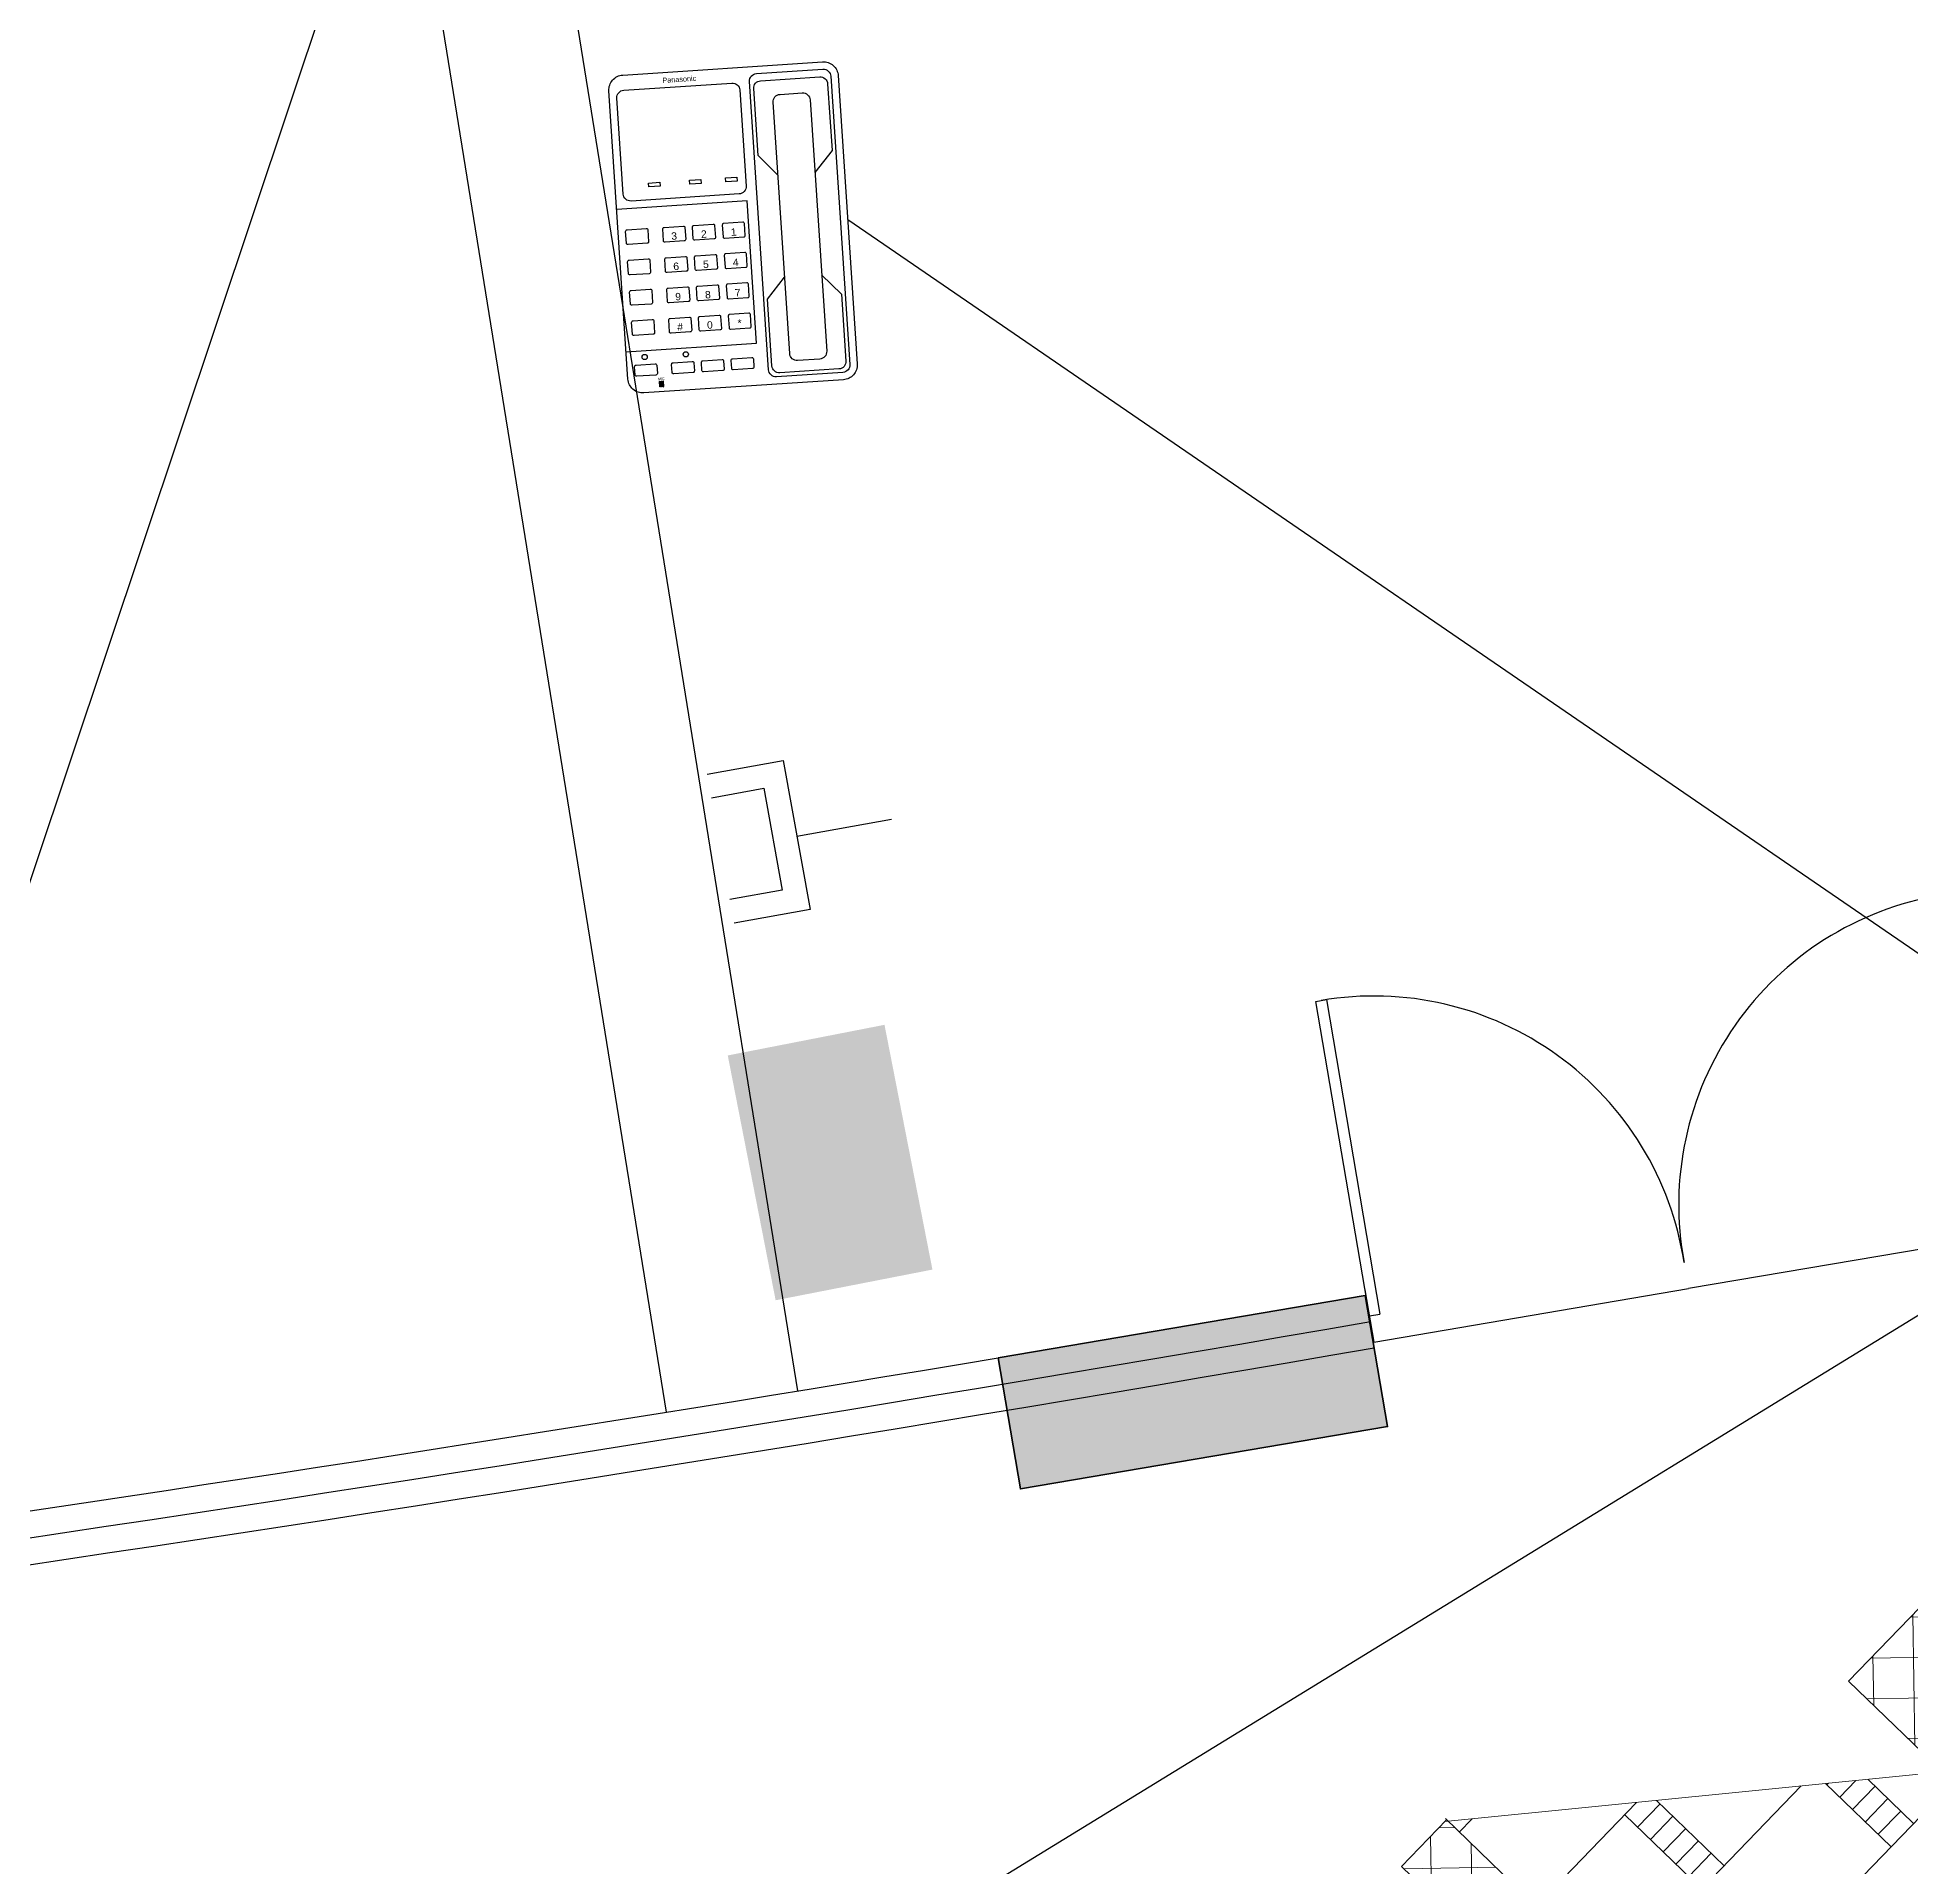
# Model space of a CAD drawing. Header units: inches. Extents: x -221585 to 401252, y -284294 to 332380.
# Drawn here: x 158410.9 to 158763.1, y 40421.1 to 40765.1 of the extents above; entities that cross this region are included whole.
import ezdxf
from ezdxf.enums import TextEntityAlignment as Align

# ---------------------------------------------------------------- set-up
doc = ezdxf.new("R2010")
doc.units = ezdxf.units.IN
doc.header["$MEASUREMENT"] = 0
for name, color, linetype, lineweight in [('A-SEC-TXT', 3, 'Continuous', 0), ('A-WALL', 1, 'Continuous', 9), ('column fa 25', 3, 'Continuous', 35)]:
    doc.layers.add(name, color=color, linetype=linetype, lineweight=lineweight)
doc.layers.add('A_dimension_100', color=233, linetype='Continuous')
doc.layers.add('AC-GRND-PATT', color=251, linetype='Continuous')
doc.styles.get("Standard").update_dxf_attribs({"font": 'arial.ttf'})
pattern_1 = [(135, (-206628.523, -439172.145), (31.0767903, 31.0767903), []), (45, (-206628.523, -439172.145), (31.0767903, -31.0767903), [])]

# ---------------------------------------------------------------- blocks, each defined once
blk = doc.blocks.new('RYTRTRTRTRT')
at = {"color": 1}
for p, q in [((42.5178, 61.1535), (42.5178, 61.7535)), ((42.5178, 61.7535), (42.5378, 61.7535)), ((42.5378, 61.7535), (42.5378, 61.1535)), ((43.7178, 61.7535), (43.6978, 61.7535)), ((43.6978, 61.7535), (43.6978, 61.1535)), ((43.7178, 61.1535), (43.7178, 61.7535)), ((42.5178, 61.1535), (42.5378, 61.1535)), ((43.7178, 61.1535), (43.6978, 61.1535)), ((42.5178, 61.1035), (43.1178, 61.1035)), ((43.7178, 61.1035), (43.1178, 61.1035))]:
    blk.add_line(p, q, dxfattribs=at)
for centre, start, end in [((42.5278, 61.1634), 359.0371, 90), ((43.7078, 61.1634), 90, 180.9629)]:
    blk.add_arc(centre, 0.5901, start, end, dxfattribs=at)
blk = doc.blocks.new('dd')
at = {"layer": 'column fa 25', "ltscale": 10}
h = blk.add_hatch(color=3, dxfattribs=at)
h.set_gradient(color1=(141, 141, 141), color2=(145, 145, 145), one_color=1, tint=0.57, name='CYLINDER')
h.paths.add_polyline_path([(177327.77, 119885.96), (177352.77, 119885.96), (177352.77, 119955.96), (177327.77, 119955.96)])
at = {"layer": 'column fa 25', "color": 1, "ltscale": 10}
blk.add_lwpolyline([(177327.77, 119885.96), (177352.77, 119885.96), (177352.77, 119955.96), (177327.77, 119955.96)], close=True, dxfattribs=at)
blk = doc.blocks.new('A$C1A3D5E7F')
at = {"color": 1}
for points in [[(6.114, 4.123), (6.114, 0.284, -0.414214), (5.829, 0), (0.284, 0, -0.414214), (0, 0.284), (0, 4.123, -0.414214), (0.284, 4.408), (5.829, 4.408, -0.414214)], [(5.971, 4.123), (5.971, 2.844, -0.414214), (5.829, 2.702), (0.284, 2.702, -0.414214), (0.142, 2.844), (0.142, 4.123, -0.414214), (0.284, 4.266), (5.829, 4.266, -0.414214)], [(5.687, 3.697), (5.687, 3.27, -0.414214), (5.545, 3.128), (0.711, 3.128, -0.414214), (0.568, 3.27), (0.568, 3.697, -0.414214), (0.711, 3.839), (5.545, 3.839, -0.414214)], [(2.423, 2.362), (2.423, 0.284, -0.414214), (2.281, 0.142), (0.433, 0.142, -0.414214), (0.291, 0.284), (0.291, 2.362, -0.414214), (0.433, 2.505), (2.281, 2.505, -0.414214)], [(3.253, 2.028), (3.253, 2.398, 0.414214), (3.225, 2.426), (2.998, 2.426, 0.414214), (2.969, 2.398), (2.969, 2.028, 0.414214), (2.998, 2), (3.225, 2, 0.414214)], [(3.837, 2.028), (3.837, 2.398, 0.414214), (3.808, 2.426), (3.581, 2.426, 0.414214), (3.552, 2.398), (3.552, 2.028, 0.414214), (3.581, 2), (3.808, 2, 0.414214)], [(4.42, 2.028), (4.42, 2.398, 0.414214), (4.391, 2.426), (4.164, 2.426, 0.414214), (4.135, 2.398), (4.135, 2.028, 0.414214), (4.164, 2), (4.391, 2, 0.414214)], [(5.003, 2.028), (5.003, 2.398, 0.414214), (4.975, 2.426), (4.747, 2.426, 0.414214), (4.719, 2.398), (4.719, 2.028, 0.414214), (4.747, 2), (4.975, 2, 0.414214)], [(5.786, 2.398), (5.786, 2.028, -0.414214), (5.757, 2), (5.601, 2, -0.414214), (5.572, 2.028), (5.572, 2.398, -0.414214), (5.601, 2.426), (5.757, 2.426, -0.414214)], [(3.253, 1.825), (3.253, 1.455, -0.414214), (3.225, 1.427), (2.998, 1.427, -0.414214), (2.969, 1.455), (2.969, 1.825, -0.414214), (2.998, 1.853), (3.225, 1.853, -0.414214)], [(3.837, 1.825), (3.837, 1.455, -0.414214), (3.808, 1.427), (3.581, 1.427, -0.414214), (3.552, 1.455), (3.552, 1.825, -0.414214), (3.581, 1.853), (3.808, 1.853, -0.414214)], [(4.42, 1.825), (4.42, 1.455, -0.414214), (4.391, 1.427), (4.164, 1.427, -0.414214), (4.135, 1.455), (4.135, 1.825, -0.414214), (4.164, 1.853), (4.391, 1.853, -0.414214)], [(5.003, 1.825), (5.003, 1.455, -0.414214), (4.975, 1.427), (4.747, 1.427, -0.414214), (4.719, 1.455), (4.719, 1.825, -0.414214), (4.747, 1.853), (4.975, 1.853, -0.414214)], [(5.786, 1.825), (5.786, 1.455, -0.414214), (5.757, 1.427), (5.601, 1.427, -0.414214), (5.572, 1.455), (5.572, 1.825, -0.414214), (5.601, 1.853), (5.757, 1.853, -0.414214)], [(3.253, 1.253), (3.253, 0.883, -0.414214), (3.225, 0.854), (2.998, 0.854, -0.414214), (2.969, 0.883), (2.969, 1.253, -0.414214), (2.998, 1.281), (3.225, 1.281, -0.414214)], [(3.837, 1.253), (3.837, 0.883, -0.414214), (3.808, 0.854), (3.581, 0.854, -0.414214), (3.552, 0.883), (3.552, 1.253, -0.414214), (3.581, 1.281), (3.808, 1.281, -0.414214)], [(4.42, 1.253), (4.42, 0.883, -0.414214), (4.391, 0.854), (4.164, 0.854, -0.414214), (4.135, 0.883), (4.135, 1.253, -0.414214), (4.164, 1.281), (4.391, 1.281, -0.414214)], [(5.003, 1.253), (5.003, 0.883, -0.414214), (4.975, 0.854), (4.747, 0.854, -0.414214), (4.719, 0.883), (4.719, 1.253, -0.414214), (4.747, 1.281), (4.975, 1.281, -0.414214)], [(5.786, 1.253), (5.786, 0.883, -0.414214), (5.757, 0.854), (5.601, 0.854, -0.414214), (5.572, 0.883), (5.572, 1.253, -0.414214), (5.601, 1.281), (5.757, 1.281, -0.414214)], [(3.253, 0.54), (3.253, 0.171, -0.414214), (3.225, 0.142), (2.998, 0.142, -0.414214), (2.969, 0.171), (2.969, 0.54, -0.414214), (2.998, 0.569), (3.225, 0.569, -0.414214)], [(3.837, 0.54), (3.837, 0.171, -0.414214), (3.808, 0.142), (3.581, 0.142, -0.414214), (3.552, 0.171), (3.552, 0.54, -0.414214), (3.581, 0.569), (3.808, 0.569, -0.414214)], [(4.42, 0.54), (4.42, 0.171, -0.414214), (4.391, 0.142), (4.164, 0.142, -0.414214), (4.135, 0.171), (4.135, 0.54, -0.414214), (4.164, 0.569), (4.391, 0.569, -0.414214)], [(5.003, 0.54), (5.003, 0.171, -0.414214), (4.975, 0.142), (4.747, 0.142, -0.414214), (4.719, 0.171), (4.719, 0.54, -0.414214), (4.747, 0.569), (4.975, 0.569, -0.414214)], [(5.786, 0.54), (5.786, 0.171, -0.414214), (5.757, 0.142), (5.601, 0.142, -0.414214), (5.572, 0.171), (5.572, 0.54, -0.414214), (5.601, 0.569), (5.757, 0.569, -0.414214)]]:
    blk.add_lwpolyline(points, format="xyb", close=True, dxfattribs=at)
for points in [[(2.11, 3.128), (1.709, 2.773), (0.426, 2.773, -0.414214), (0.284, 2.915), (0.284, 4.052, -0.414214), (0.426, 4.195), (1.709, 4.195), (2.11, 3.839)], [(4.075, 3.839), (4.475, 4.195), (5.758, 4.195, -0.414214), (5.9, 4.052), (5.9, 2.915, -0.414214), (5.758, 2.773), (4.475, 2.773), (4.075, 3.128)]]:
    blk.add_lwpolyline(points, format="xyb", dxfattribs=at)
for points in [[(2.176, 2.339), (2.176, 2.12), (2.1, 2.12), (2.1, 2.339)], [(2.176, 1.645), (2.176, 1.427), (2.1, 1.427), (2.1, 1.645)], [(2.176, 0.86), (2.176, 0.642), (2.1, 0.642), (2.1, 0.86)], [(6.018, 0.662), (6.018, 0.676), (5.912, 0.676), (5.912, 0.662)], [(6.018, 0.645), (6.018, 0.631), (5.912, 0.631), (5.912, 0.645)], [(6.018, 0.614), (6.018, 0.6), (5.912, 0.6), (5.912, 0.614)]]:
    blk.add_lwpolyline(points, close=True, dxfattribs=at)
blk.add_lwpolyline([(5.306, 0), (5.306, 2.505), (2.565, 2.505), (2.565, 0)], dxfattribs=at)
for centre in [(5.427, 1.138), (5.427, 0.347)]:
    blk.add_circle(centre, 0.0499, dxfattribs=at)
for s, height, p in [('1', 0.142, (3.146, 2.209)), ('4', 0.142, (3.729, 2.209)), ('7', 0.142, (4.312, 2.209)), ('*', 0.142, (4.895, 2.209)), ('Panasonic', 0.0995, (0.151, 1.361)), ('2', 0.142, (3.146, 1.636)), ('5', 0.142, (3.729, 1.636)), ('8', 0.142, (4.312, 1.636)), ('0', 0.142, (4.895, 1.636)), ('3', 0.142, (3.146, 1.064)), ('6', 0.142, (3.729, 1.064)), ('9', 0.142, (4.312, 1.064)), ('#', 0.142, (4.895, 1.064)), ('MIC', 0.0498, (5.864, 0.638))]:
    blk.add_text(s, height=height, rotation=90, dxfattribs=at).set_placement(p, align=Align.MIDDLE)
blk = doc.blocks.new('A$C08703A85')
at = {"layer": 'AC-GRND-PATT', "lineweight": -2, "ltscale": 0.1}
h = blk.add_hatch(dxfattribs=at)
h.set_pattern_fill('ANSI37', color=0, scale=351.593746)
h.set_pattern_definition(pattern_1)
h.paths.add_polyline_path([(0, 836.8), (67.5, 836.8), (70.3, 834.4), (70.3, 5.9), (63.2, 0), (0, 0)])
h = blk.add_hatch(dxfattribs=at)
h.set_pattern_fill('BRSTONE', color=0, scale=351.593746)
h.set_pattern_definition([(180, (-206628.52, -439172.15), (-7e-13, 116.025936), []), (90, (-206944.96, -439172.15), (175.79687, 116.025936), [116.02594, -116.02594]), (90, (-206909.8, -439172.15), (175.79687, 116.025936), [116.02594, -116.02594]), (180, (-206944.96, -439152.81), (-175.796873, 116.025936), [-316.43437, 35.159375]), (180, (-206944.96, -439133.47), (-175.796873, 116.025936), [-316.43437, 35.159375]), (180, (-206944.96, -439114.13), (-175.796873, 116.025936), [-316.43437, 35.159375]), (180, (-206944.96, -439094.8), (-175.796873, 116.025936), [-316.43437, 35.159375]), (180, (-206944.96, -439075.46), (-175.796873, 116.025936), [-316.43437, 35.159375])])
h.paths.add_polyline_path([(70.3, 834.4), (481.5, 486), (481.5, 351.6), (70.3, 5.9)])
h = blk.add_hatch(dxfattribs=at)
h.set_pattern_fill('ANSI37', color=0, scale=351.593746)
h.set_pattern_definition(pattern_1)
h.paths.add_polyline_path([(1008.8, 627.6), (1008.8, 205.7), (481.5, 205.7), (481.5, 416.6), (481.5, 627.6)])
at = {"layer": 'A-WALL', "color": 10, "lineweight": -2, "ltscale": 0.1}
for p, q in [((0, 836.8), (0, 0)), ((70.3, 836.8), (0, 836.8)), ((481.5, 486), (67.5, 836.8)), ((70.3, 838.6), (70.3, 0)), ((481.5, 205.7), (481.5, 627.6)), ((481.5, 627.6), (1008.8, 627.6)), ((1008.8, 627.6), (1008.8, 205.7)), ((498.6, 471.5), (494.6, 474.9)), ((481.5, 205.7), (481.5, 416.6)), ((481.5, 351.6), (63.2, 0)), ((1008.8, 205.7), (481.5, 205.7))]:
    blk.add_line(p, q, dxfattribs=at)
at = {"layer": 'A-WALL', "color": 10, "linetype": 'ByBlock', "lineweight": -2, "ltscale": 0.1}
blk.add_line((70.3, 0), (0, 0), dxfattribs=at)
blk = doc.blocks.new('A$C1C8104B6')
at = {"color": 6}
for points in [[(736.5, 0), (887, 0), (887, 146), (736.5, 146)], [(759.5, 23), (864, 23), (864, 123), (759.5, 123)]]:
    blk.add_lwpolyline(points, close=True, dxfattribs=at)
at = {"layer": 'A-SEC-TXT', "rotation": 270}
blk.add_blockref('A$C08703A85', (89.9, 1008.8), dxfattribs=at)

msp = doc.modelspace()

# ---------------------------------------------------------------- linework, layer by layer
at = {"color": 4, "ltscale": 10}
for p, q in [((158443.2, 41196.72, 0), (158553.84, 40510.58, 0.43)), ((158418.51, 41192.72, 0.41), (158529.16, 40506.58, 0.43))]:
    msp.add_line(p, q, dxfattribs=at)
at = {"color": 42}
msp.add_line((158501.04, 40880.12), (158294.2, 40261.67), dxfattribs=at)
at = {"color": 1}
msp.add_line((159244.33, 40263.86, 1.68), (158563.29, 40730.82), dxfattribs=at)
at = {"color": 6}
msp.add_line((158582.57, 40413.24), (158931.29, 40627.17), dxfattribs=at)
at = {"color": 5, "ltscale": 10}
msp.add_line((158660.49, 40529.61, 0), (158662.23, 40519.77, 0), dxfattribs=at)
for centre, radius, start, end in [((156813.29, 51178.02), 10813.5, 277.025909, 279.841382), ((156812.29, 51184.56), 10815.12, 277.027707, 279.469239), ((156822.88, 51109.62), 10749.44, 277.019739, 279.852739)]:
    msp.add_arc(centre, radius, start, end, dxfattribs=at)
at = {"color": 3, "ltscale": 10}
msp.add_solid([(158549.73, 40527.64, 0), (158540.73, 40573.68, 0), (158579.21, 40533.41, 0), (158570.2, 40579.44, 0)], dxfattribs=at)
at = {"layer": 'A_dimension_100', "color": 3, "ltscale": 0.05}
for points in [[(158536.86, 40626.57), (158551.13, 40629.15), (158556.2, 40601.13), (158541.93, 40598.55)], [(158537.67, 40622.14), (158547.5, 40623.92), (158550.97, 40604.76), (158541.13, 40602.98)], [(158553.7, 40614.93), (158571.51, 40618.14)]]:
    msp.add_lwpolyline(points, dxfattribs=at)

# ---------------------------------------------------------------- block references
at = {"linetype": 'ByBlock', "lineweight": -3, "xscale": 9.800000000000006, "yscale": 9.800000000000006, "zscale": 9.800000000000006, "rotation": 273.774596885697}
msp.add_blockref('A$C1A3D5E7F', (158518.21, 40757.87), dxfattribs=at)
at = {"color": 4, "xscale": 99.99999999999504, "yscale": 99.99999999999504, "zscale": 99.99999999999504, "rotation": 9.649310448246581}
msp.add_blockref('RYTRTRTRTRT', (155494.79, 33783.2, 0), dxfattribs=at)
at = {"layer": 'A-SEC-TXT', "xscale": 0.17325, "yscale": 0.17325, "zscale": 0.17325, "rotation": 135.9986479017304}
msp.add_blockref('A$C1C8104B6', (158904.32, 40435.37), dxfattribs=at)
at = {"layer": 'column fa 25', "color": 3, "rotation": 279.6552867970441}
msp.add_blockref('dd', (10662.41, 195225.38, 0), dxfattribs=at)

doc.saveas('drawing.dxf')
